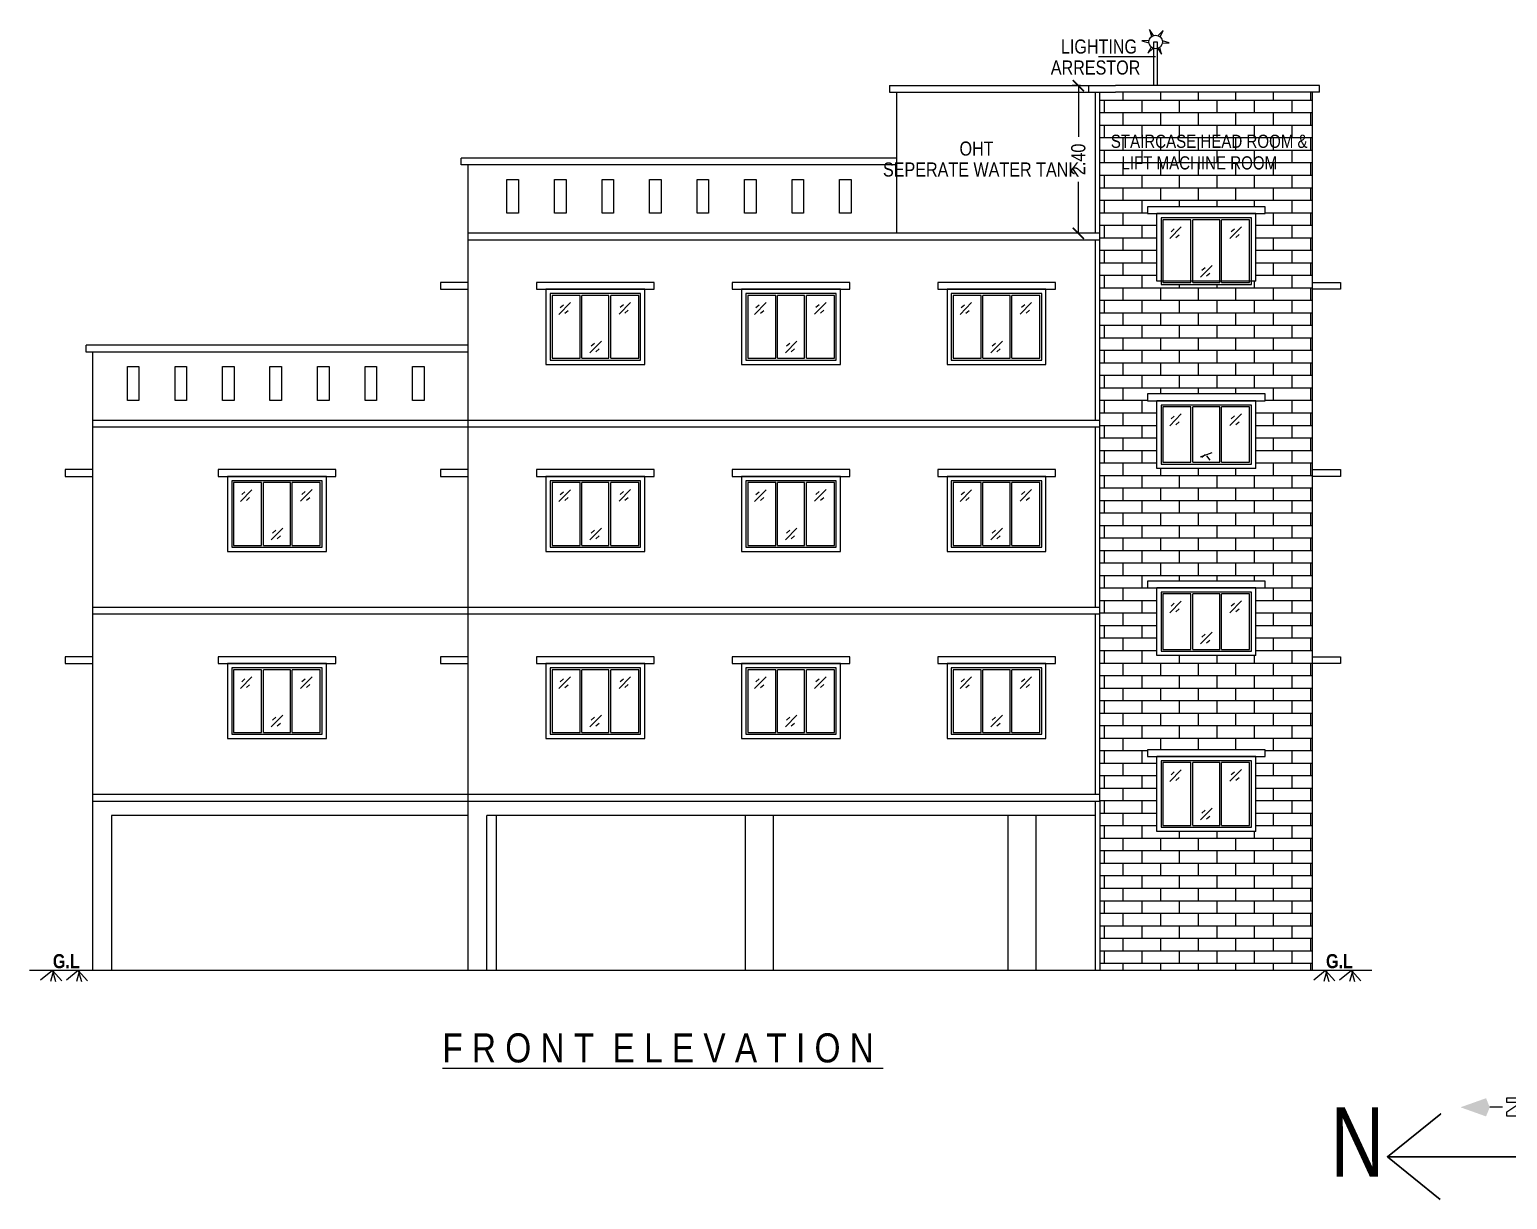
# Model space of a CAD drawing. Header units: metres. Extents: x 144 to 1259, y -1474 to -210.
# Drawn here: x 1136.82 to 1160.82, y -1155.52 to -1136.51 of the extents above; entities that cross this region are included whole.
import ezdxf
from ezdxf.enums import TextEntityAlignment as Align

# ---------------------------------------------------------------- set-up
doc = ezdxf.new("R2010")
doc.units = ezdxf.units.M
doc.layers.add('N2', color=2, linetype='Continuous', lineweight=20)
doc.layers.add('NORTH_DIRECTION', color=7, linetype='Continuous', lineweight=0)
doc.styles.add('ATT', font='swissck.ttf', dxfattribs={"height": 12})
doc.styles.add('cmda', font='swisscb.ttf', dxfattribs={"height": 8})
doc.styles.add('ROMANS', font='romans.shx')
doc.styles.add('STYLE1', font='swissck.ttf', dxfattribs={"height": 0.23})
doc.styles.add('tit', font='swissck.ttf', dxfattribs={"height": 9})
doc.styles.add('USA TEXT', font='GOTHIC.TTF', dxfattribs={"width": 0.8})
doc.dimstyles.get("Standard").update_dxf_attribs({"dimtxt": 0.23, "dimasz": 0.18, "dimexe": 0.1, "dimexo": 0, "dimgap": 0.09, "dimtad": 0, "dimzin": 0, "dimdsep": 46, "dimtxsty": 'STYLE1', "dimblk": 'ARCHTICK', "dimcen": 0.09, "dimadec": 0, "dimazin": 0, "dimtfac": 1, "dimtofl": 0, "dimtmove": 2, "dimatfit": 3, "dimfxl": 0, "dimtolj": 1, "dimtzin": 0, "dimarcsym": 0})

# ---------------------------------------------------------------- blocks, each defined once
blk = doc.blocks.new('Anno_North_J_Metric')
at = {"linetype": 'ByBlock', "lineweight": -2}
h = blk.add_hatch(color=0, dxfattribs=at)
h.paths.add_polyline_path([(-4.17, 0), (-4.68, 0, 1), (4.68, 0), (4.17, 0, -1)])
h.paths.add_polyline_path([(1.41, 0), (2, 0, 1), (-2, 0), (-1.41, 0, -1)])
at = {"color": 0, "linetype": 'ByBlock', "lineweight": -2}
for p, q in [((0, 4.68), (0, 5.67)), ((-3.31, 3.31), (-4.01, 4.01)), ((3.31, 3.31), (4.01, 4.01)), ((0, 1.41), (0, -1.41)), ((0, -1.41), (0, 1.41)), ((-4.68, 0), (-5.67, 0)), ((-4.68, 0), (-4.17, 0)), ((-1.41, 0), (-2, 0)), ((-1.41, 0), (1.41, 0)), ((1.41, 0), (-1.41, 0)), ((-1, 1), (1, -1)), ((-1, -1), (1, 1)), ((1, -1), (-1, 1)), ((1, 1), (-1, -1)), ((1.41, 0), (2, 0)), ((4.68, 0), (4.17, 0)), ((4.68, 0), (5.67, 0)), ((6.17, 0.4), (6.17, 0.82)), ((6.17, 0.82), (8.27, 0.82)), ((7.43, 0.4), (6.17, 0.4)), ((6.17, -0.44), (7.43, 0.4)), ((8.27, 0.4), (7.01, -0.44)), ((8.27, 0.82), (8.27, 0.4)), ((8.67, 0), (9.83, 0)), ((6.17, -0.86), (6.17, -0.44)), ((8.27, -0.86), (6.17, -0.86)), ((7.01, -0.44), (8.27, -0.44)), ((8.27, -0.44), (8.27, -0.86)), ((-3.31, -3.31), (-4.01, -4.01)), ((3.31, -3.31), (4.01, -4.01)), ((0, -4.68), (0, -5.67))]:
    blk.add_line(p, q, dxfattribs=at)
for radius in [4.68, 4.17, 2, 1.41]:
    blk.add_circle((0, 0), radius, dxfattribs=at)
for points in [[(-0.33, 5.5), (0, 5.67), (0, 6.67)], [(0, 6.67), (0.33, 5.5), (0, 5.67)], [(0, 4.17), (0.67, 3.5), (-0.67, 3.5)], [(-2.95, 2.95), (-2, 2.95), (-2.95, 2)], [(2.95, 2.95), (2.95, 2), (2, 2.95)], [(-6.67, 0), (-5.5, 0.33), (-5.67, 0)], [(-5.5, -0.33), (-5.67, 0), (-6.67, 0)], [(-4.17, 0), (-3.5, 0.67), (-3.5, -0.67)], [(4.17, 0), (3.5, -0.67), (3.5, 0.67)], [(12.5, 0), (10.17, 0.83), (9.83, 0)], [(9.83, 0), (10.17, -0.83), (12.5, 0)], [(-2.95, -2.95), (-2.95, -2), (-2, -2.95)], [(2.95, -2.95), (2, -2.95), (2.95, -2)], [(0, -4.17), (-0.67, -3.5), (0.67, -3.5)], [(0, -6.67), (-0.33, -5.5), (0, -5.67)], [(0.33, -5.5), (0, -5.67), (0, -6.67)]]:
    blk.add_solid(points, dxfattribs=at)
at = {"color": 0, "linetype": 'ByBlock', "lineweight": -2, "style": 'ROMANS'}
blk.add_text('W', height=0.5, dxfattribs=at).set_placement((0, 2.83), align=Align.CENTER)
for s, rotation, p in [('SW', 45, (-2, 2)), ('NW', 315, (2, 2)), ('S', 270, (-3.33, 0)), ('N', 270, (2.83, 0)), ('SE', 135, (-2, -2)), ('E', 180, (0, -2.67)), ('NE', 225, (2, -2))]:
    blk.add_text(s, height=0.5, rotation=rotation, dxfattribs=at).set_placement(p, align=Align.CENTER)
blk = doc.blocks.new('_ArchTick')
at = {"color": 0, "const_width": 0.15}
blk.add_lwpolyline([(-0.5, -0.5), (0.5, 0.5)], dxfattribs=at)
blk = doc.blocks.new('*D383')
at = {"layer": 'Defpoints', "color": 0}
for p in [(1153.853, -1137.419), (1153.888, -1137.419), (1153.888, -1139.819)]:
    blk.add_point(p, dxfattribs=at)
at = {"layer": 'N2', "color": 0, "lineweight": -2}
for p, q in [((1153.888, -1137.419), (1153.753, -1137.419)), ((1153.853, -1137.419), (1153.853, -1138.254)), ((1153.853, -1139.819), (1153.853, -1138.985)), ((1153.888, -1139.819), (1153.753, -1139.819))]:
    blk.add_line(p, q, dxfattribs=at)
at = {"layer": 'N2', "color": 0, "lineweight": -2, "xscale": 0.18, "yscale": 0.18, "zscale": 0.18}
for p, rotation in [((1153.853, -1137.419), 90), ((1153.853, -1139.819), 270)]:
    blk.add_blockref('_ArchTick', p, dxfattribs=dict(at, rotation=rotation))
at = {"layer": 'N2', "color": 0, "insert": (1153.853, -1138.619), "char_height": 0.23, "attachment_point": 5, "rotation": 90, "style": 'STYLE1'}
blk.add_mtext('\\A1;2.40', dxfattribs=at)

msp = doc.modelspace()

# ---------------------------------------------------------------- hatches: boundary and pattern name
h = msp.add_hatch()
h.set_pattern_fill('AR-BRSTD,_O', color=256, scale=0.003)
h.set_pattern_definition([(0, (0, 0), (0, 0.2032254), []), (90, (0, 0), (-0.3048, 0.2032254), [0.2032254, -0.2032254])])
h.paths.add_polyline_path([(1157.659, -1137.529), (1154.457, -1137.529), (1154.202, -1137.529), (1154.202, -1149.049), (1154.202, -1151.799), (1157.659, -1151.799)])
h.paths.add_polyline_path([(1156.734, -1143.639), (1155.126, -1143.639), (1155.126, -1142.539), (1154.976, -1142.539), (1154.976, -1142.429), (1156.886, -1142.429), (1156.886, -1142.539), (1156.734, -1142.539)], flags=16)
h.paths.add_polyline_path([(1156.664, -1143.569), (1155.196, -1143.569), (1155.196, -1142.609), (1156.664, -1142.609)], flags=0)
h.paths.add_polyline_path([(1156.634, -1143.539), (1156.18, -1143.539), (1156.18, -1142.639), (1156.634, -1142.639)], flags=0)
h.paths.add_polyline_path([(1156.15, -1143.539), (1155.711, -1143.539), (1155.711, -1142.639), (1156.15, -1142.639)], flags=0)
h.paths.add_polyline_path([(1155.681, -1143.539), (1155.226, -1143.539), (1155.226, -1142.639), (1155.681, -1142.639)], flags=0)
h.paths.add_polyline_path([(1156.886, -1145.469), (1156.886, -1145.579), (1156.734, -1145.579), (1156.734, -1146.679), (1155.126, -1146.679), (1155.126, -1145.579), (1154.976, -1145.579), (1154.976, -1145.469)], flags=16)
h.paths.add_polyline_path([(1156.664, -1145.649), (1156.664, -1146.609), (1155.196, -1146.609), (1155.196, -1145.649)], flags=0)
h.paths.add_polyline_path([(1156.634, -1145.679), (1156.634, -1146.579), (1156.18, -1146.579), (1156.18, -1145.679)], flags=0)
h.paths.add_polyline_path([(1156.15, -1145.679), (1156.15, -1146.579), (1155.711, -1146.579), (1155.711, -1145.679)], flags=0)
h.paths.add_polyline_path([(1155.681, -1145.679), (1155.681, -1146.579), (1155.226, -1146.579), (1155.226, -1145.679)], flags=0)
h.paths.add_polyline_path([(1156.664, -1140.649), (1155.196, -1140.649), (1155.196, -1140.599), (1155.126, -1140.599), (1155.126, -1139.499), (1154.976, -1139.499), (1154.976, -1139.389), (1156.886, -1139.389), (1156.886, -1139.499), (1156.734, -1139.499), (1156.734, -1140.599), (1156.664, -1140.599)], flags=16)
h.paths.add_polyline_path([(1156.634, -1140.619), (1156.18, -1140.619), (1156.18, -1139.599), (1156.634, -1139.599)], flags=0)
h.paths.add_polyline_path([(1156.15, -1140.619), (1155.711, -1140.619), (1155.711, -1139.599), (1156.15, -1139.599)], flags=0)
h.paths.add_polyline_path([(1155.681, -1140.619), (1155.226, -1140.619), (1155.226, -1139.599), (1155.681, -1139.599)], flags=0)
h.paths.add_polyline_path([(1156.886, -1148.209), (1156.886, -1148.319), (1156.734, -1148.319), (1156.734, -1149.539), (1155.126, -1149.539), (1155.126, -1148.319), (1154.976, -1148.319), (1154.976, -1148.209)], flags=16)
h.paths.add_polyline_path([(1156.664, -1148.389), (1156.664, -1149.469), (1155.196, -1149.469), (1155.196, -1148.389)], flags=0)
h.paths.add_polyline_path([(1156.634, -1148.419), (1156.634, -1149.439), (1156.18, -1149.439), (1156.18, -1148.419)], flags=0)
h.paths.add_polyline_path([(1156.15, -1148.419), (1156.15, -1149.439), (1155.711, -1149.439), (1155.711, -1148.419)], flags=0)
h.paths.add_polyline_path([(1155.681, -1148.419), (1155.681, -1149.439), (1155.226, -1149.439), (1155.226, -1148.419)], flags=0)
h.paths.add_polyline_path([(1154.496, -1138.843), (1157.273, -1138.843), (1157.273, -1138.507), (1154.496, -1138.507)], flags=24)
h.paths.add_polyline_path([(1154.324, -1138.492), (1157.621, -1138.492), (1157.621, -1138.155), (1154.324, -1138.155)], flags=24)

# ---------------------------------------------------------------- linework, layer by layer
for p, q in [((1150.786, -1137.419), (1150.786, -1137.529)), ((1150.786, -1137.419), (1154.457, -1137.419)), ((1154.015, -1137.419), (1154.015, -1137.529)), ((1157.769, -1137.419), (1154.457, -1137.419)), ((1157.769, -1137.529), (1157.769, -1137.419)), ((1150.786, -1137.529), (1154.457, -1137.529)), ((1150.896, -1137.529), (1150.896, -1139.819)), ((1154.125, -1137.529), (1154.125, -1139.819)), ((1154.202, -1149.049), (1154.202, -1137.529)), ((1157.769, -1137.529), (1154.457, -1137.529)), ((1157.659, -1151.799), (1157.659, -1137.529)), ((1150.896, -1138.599), (1143.829, -1138.599)), ((1143.829, -1138.709), (1143.829, -1138.599)), ((1150.896, -1138.709), (1143.829, -1138.709)), ((1143.939, -1148.939), (1143.939, -1138.709)), ((1156.734, -1139.499), (1155.126, -1139.499)), ((1155.126, -1140.599), (1155.126, -1139.499)), ((1155.681, -1140.619), (1155.681, -1139.599)), ((1155.711, -1140.619), (1155.711, -1139.599)), ((1156.15, -1140.619), (1156.15, -1139.599)), ((1156.18, -1140.619), (1156.18, -1139.599)), ((1156.734, -1140.599), (1156.734, -1139.499)), ((1154.202, -1139.819), (1143.939, -1139.819)), ((1154.202, -1139.929), (1143.939, -1139.929)), ((1154.125, -1139.929), (1154.125, -1142.859)), ((1156.734, -1140.599), (1155.126, -1140.599)), ((1145.758, -1141.849), (1145.758, -1140.829)), ((1145.788, -1141.849), (1145.788, -1140.829)), ((1146.227, -1141.849), (1146.227, -1140.829)), ((1146.257, -1141.849), (1146.257, -1140.829)), ((1148.936, -1141.849), (1148.936, -1140.829)), ((1148.966, -1141.849), (1148.966, -1140.829)), ((1149.405, -1141.849), (1149.405, -1140.829)), ((1149.435, -1141.849), (1149.435, -1140.829)), ((1152.273, -1141.849), (1152.273, -1140.829)), ((1152.303, -1141.849), (1152.303, -1140.829)), ((1152.743, -1141.849), (1152.743, -1140.829)), ((1152.773, -1141.849), (1152.773, -1140.829)), ((1137.733, -1141.749), (1137.733, -1141.639)), ((1143.939, -1141.639), (1137.733, -1141.639)), ((1143.939, -1141.749), (1137.733, -1141.749)), ((1137.843, -1151.799), (1137.843, -1141.749)), ((1156.734, -1142.539), (1155.126, -1142.539)), ((1155.126, -1143.639), (1155.126, -1142.539)), ((1155.681, -1143.539), (1155.681, -1142.639)), ((1155.711, -1143.539), (1155.711, -1142.639)), ((1156.15, -1143.539), (1156.15, -1142.639)), ((1156.18, -1143.539), (1156.18, -1142.639)), ((1156.734, -1143.639), (1156.734, -1142.539)), ((1154.202, -1142.859), (1137.843, -1142.859)), ((1154.202, -1142.969), (1137.843, -1142.969)), ((1154.125, -1142.969), (1154.125, -1145.899)), ((1156.734, -1143.639), (1155.126, -1143.639)), ((1140.583, -1144.889), (1140.583, -1143.869)), ((1140.613, -1144.889), (1140.613, -1143.869)), ((1141.053, -1144.889), (1141.053, -1143.869)), ((1141.083, -1144.889), (1141.083, -1143.869)), ((1145.758, -1144.889), (1145.758, -1143.869)), ((1145.788, -1144.889), (1145.788, -1143.869)), ((1146.227, -1144.889), (1146.227, -1143.869)), ((1146.257, -1144.889), (1146.257, -1143.869)), ((1148.936, -1144.889), (1148.936, -1143.869)), ((1148.966, -1144.889), (1148.966, -1143.869)), ((1149.405, -1144.889), (1149.405, -1143.869)), ((1149.435, -1144.889), (1149.435, -1143.869)), ((1152.273, -1144.889), (1152.273, -1143.869)), ((1152.303, -1144.889), (1152.303, -1143.869)), ((1152.743, -1144.889), (1152.743, -1143.869)), ((1152.773, -1144.889), (1152.773, -1143.869)), ((1156.734, -1145.579), (1155.126, -1145.579)), ((1155.126, -1146.679), (1155.126, -1145.579)), ((1156.734, -1146.679), (1156.734, -1145.579)), ((1155.681, -1146.579), (1155.681, -1145.679)), ((1155.711, -1146.579), (1155.711, -1145.679)), ((1156.15, -1146.579), (1156.15, -1145.679)), ((1156.18, -1146.579), (1156.18, -1145.679)), ((1154.202, -1145.899), (1137.843, -1145.899)), ((1154.202, -1146.009), (1137.843, -1146.009)), ((1154.125, -1146.009), (1154.125, -1148.939)), ((1156.734, -1146.679), (1155.126, -1146.679)), ((1140.583, -1147.929), (1140.583, -1146.909)), ((1140.613, -1147.929), (1140.613, -1146.909)), ((1141.053, -1147.929), (1141.053, -1146.909)), ((1141.083, -1147.929), (1141.083, -1146.909)), ((1145.758, -1147.929), (1145.758, -1146.909)), ((1145.788, -1147.929), (1145.788, -1146.909)), ((1146.227, -1147.929), (1146.227, -1146.909)), ((1146.257, -1147.929), (1146.257, -1146.909)), ((1148.936, -1147.929), (1148.936, -1146.909)), ((1148.966, -1147.929), (1148.966, -1146.909)), ((1149.405, -1147.929), (1149.405, -1146.909)), ((1149.435, -1147.929), (1149.435, -1146.909)), ((1152.273, -1147.929), (1152.273, -1146.909)), ((1152.303, -1147.929), (1152.303, -1146.909)), ((1152.743, -1147.929), (1152.743, -1146.909)), ((1152.773, -1147.929), (1152.773, -1146.909)), ((1156.734, -1148.319), (1155.126, -1148.319)), ((1155.126, -1149.539), (1155.126, -1148.319)), ((1155.681, -1149.439), (1155.681, -1148.419)), ((1155.711, -1149.439), (1155.711, -1148.419)), ((1156.15, -1149.439), (1156.15, -1148.419)), ((1156.18, -1149.439), (1156.18, -1148.419)), ((1156.734, -1149.539), (1156.734, -1148.319)), ((1154.202, -1148.939), (1137.843, -1148.939)), ((1143.939, -1151.799), (1143.939, -1148.939)), ((1154.202, -1149.049), (1137.843, -1149.049)), ((1154.125, -1149.049), (1154.125, -1151.799)), ((1154.202, -1149.049), (1154.202, -1151.799)), ((1138.148, -1149.279), (1138.148, -1151.799)), ((1143.939, -1149.279), (1138.148, -1149.279)), ((1144.244, -1151.799), (1144.244, -1149.279)), ((1154.125, -1149.279), (1144.244, -1149.279)), ((1144.396, -1149.279), (1144.396, -1151.799)), ((1148.439, -1149.279), (1148.439, -1151.799)), ((1148.896, -1149.279), (1148.896, -1151.799)), ((1152.706, -1149.279), (1152.706, -1151.799)), ((1153.163, -1149.279), (1153.163, -1151.799)), ((1156.734, -1149.539), (1155.126, -1149.539)), ((1158.619, -1151.799), (1136.815, -1151.799))]:
    msp.add_line(p, q)
for points in [[(1155.073, -1136.605), (1155.011, -1136.509), (1155.039, -1136.624)], [(1155.181, -1136.627), (1155.233, -1136.526), (1155.148, -1136.607)], [(1155, -1136.688), (1154.885, -1136.694), (1154.999, -1136.727)], [(1155.216, -1136.732), (1155.33, -1136.727), (1155.217, -1136.693)], [(1155.035, -1136.793), (1154.982, -1136.895), (1155.068, -1136.813)], [(1155.143, -1136.815), (1155.205, -1136.911), (1155.177, -1136.796)], [(1155.681, -1139.599), (1155.226, -1139.599), (1155.226, -1140.619), (1155.681, -1140.619)], [(1156.15, -1139.599), (1155.711, -1139.599)], [(1156.18, -1140.619), (1156.634, -1140.619), (1156.634, -1139.599), (1156.18, -1139.599)], [(1155.338, -1139.906), (1155.525, -1139.715)], [(1155.358, -1139.795), (1155.411, -1139.749)], [(1155.434, -1139.889), (1155.488, -1139.843)], [(1156.314, -1139.903), (1156.501, -1139.713)], [(1156.334, -1139.792), (1156.388, -1139.746)], [(1156.41, -1139.886), (1156.464, -1139.84)], [(1155.839, -1140.53), (1156.026, -1140.34)], [(1155.859, -1140.419), (1155.913, -1140.373)], [(1155.935, -1140.513), (1155.989, -1140.467)], [(1145.758, -1140.829), (1145.303, -1140.829), (1145.303, -1141.849), (1145.758, -1141.849)], [(1146.227, -1140.829), (1145.788, -1140.829)], [(1146.257, -1141.849), (1146.711, -1141.849), (1146.711, -1140.829), (1146.257, -1140.829)], [(1148.936, -1140.829), (1148.481, -1140.829), (1148.481, -1141.849), (1148.936, -1141.849)], [(1149.405, -1140.829), (1148.966, -1140.829)], [(1149.435, -1141.849), (1149.889, -1141.849), (1149.889, -1140.829), (1149.435, -1140.829)], [(1152.273, -1140.829), (1151.819, -1140.829), (1151.819, -1141.849), (1152.273, -1141.849)], [(1152.743, -1140.829), (1152.303, -1140.829)], [(1152.773, -1141.849), (1153.227, -1141.849), (1153.227, -1140.829), (1152.773, -1140.829)], [(1155.711, -1140.619), (1156.15, -1140.619)], [(1145.415, -1141.136), (1145.602, -1140.945)], [(1145.435, -1141.025), (1145.489, -1140.979)], [(1145.511, -1141.119), (1145.565, -1141.073)], [(1146.391, -1141.133), (1146.579, -1140.943)], [(1146.412, -1141.022), (1146.465, -1140.976)], [(1146.488, -1141.116), (1146.541, -1141.07)], [(1148.593, -1141.136), (1148.78, -1140.945)], [(1148.613, -1141.025), (1148.666, -1140.979)], [(1148.689, -1141.119), (1148.743, -1141.073)], [(1149.569, -1141.133), (1149.756, -1140.943)], [(1149.589, -1141.022), (1149.643, -1140.976)], [(1149.665, -1141.116), (1149.719, -1141.07)], [(1151.931, -1141.136), (1152.118, -1140.945)], [(1151.951, -1141.025), (1152.004, -1140.979)], [(1152.027, -1141.119), (1152.08, -1141.073)], [(1152.907, -1141.133), (1153.094, -1140.943)], [(1152.927, -1141.022), (1152.981, -1140.976)], [(1153.003, -1141.116), (1153.057, -1141.07)], [(1145.916, -1141.76), (1146.104, -1141.57)], [(1149.094, -1141.76), (1149.281, -1141.57)], [(1152.432, -1141.76), (1152.619, -1141.57)], [(1145.937, -1141.649), (1145.99, -1141.603)], [(1146.013, -1141.743), (1146.066, -1141.697)], [(1149.114, -1141.649), (1149.168, -1141.603)], [(1149.19, -1141.743), (1149.244, -1141.697)], [(1152.452, -1141.649), (1152.506, -1141.603)], [(1152.528, -1141.743), (1152.582, -1141.697)], [(1145.788, -1141.849), (1146.227, -1141.849)], [(1148.966, -1141.849), (1149.405, -1141.849)], [(1152.303, -1141.849), (1152.743, -1141.849)], [(1155.681, -1142.639), (1155.226, -1142.639), (1155.226, -1143.539), (1155.681, -1143.539)], [(1155.338, -1142.946), (1155.525, -1142.755)], [(1156.15, -1142.639), (1155.711, -1142.639)], [(1156.18, -1143.539), (1156.634, -1143.539), (1156.634, -1142.639), (1156.18, -1142.639)], [(1156.314, -1142.943), (1156.501, -1142.753)], [(1155.358, -1142.835), (1155.411, -1142.789)], [(1155.434, -1142.929), (1155.488, -1142.883)], [(1156.334, -1142.832), (1156.388, -1142.786)], [(1156.41, -1142.926), (1156.464, -1142.88)], [(1155.839, -1143.45), (1156.026, -1143.38)], [(1155.859, -1143.459), (1155.913, -1143.413)], [(1155.935, -1143.433), (1155.989, -1143.507)], [(1155.711, -1143.539), (1156.15, -1143.539)], [(1140.583, -1143.869), (1140.129, -1143.869), (1140.129, -1144.889), (1140.583, -1144.889)], [(1141.053, -1143.869), (1140.613, -1143.869)], [(1141.083, -1144.889), (1141.537, -1144.889), (1141.537, -1143.869), (1141.083, -1143.869)], [(1145.758, -1143.869), (1145.303, -1143.869), (1145.303, -1144.889), (1145.758, -1144.889)], [(1146.227, -1143.869), (1145.788, -1143.869)], [(1146.257, -1144.889), (1146.711, -1144.889), (1146.711, -1143.869), (1146.257, -1143.869)], [(1148.936, -1143.869), (1148.481, -1143.869), (1148.481, -1144.889), (1148.936, -1144.889)], [(1149.405, -1143.869), (1148.966, -1143.869)], [(1149.435, -1144.889), (1149.889, -1144.889), (1149.889, -1143.869), (1149.435, -1143.869)], [(1152.273, -1143.869), (1151.819, -1143.869), (1151.819, -1144.889), (1152.273, -1144.889)], [(1152.743, -1143.869), (1152.303, -1143.869)], [(1152.773, -1144.889), (1153.227, -1144.889), (1153.227, -1143.869), (1152.773, -1143.869)], [(1140.24, -1144.176), (1140.428, -1143.985)], [(1140.261, -1144.065), (1140.314, -1144.019)], [(1140.337, -1144.159), (1140.39, -1144.113)], [(1141.217, -1144.173), (1141.404, -1143.983)], [(1141.237, -1144.062), (1141.29, -1144.016)], [(1141.313, -1144.156), (1141.367, -1144.11)], [(1145.415, -1144.176), (1145.602, -1143.985)], [(1145.435, -1144.065), (1145.489, -1144.019)], [(1145.511, -1144.159), (1145.565, -1144.113)], [(1146.391, -1144.173), (1146.579, -1143.983)], [(1146.412, -1144.062), (1146.465, -1144.016)], [(1146.488, -1144.156), (1146.541, -1144.11)], [(1148.593, -1144.176), (1148.78, -1143.985)], [(1148.613, -1144.065), (1148.666, -1144.019)], [(1148.689, -1144.159), (1148.743, -1144.113)], [(1149.569, -1144.173), (1149.756, -1143.983)], [(1149.589, -1144.062), (1149.643, -1144.016)], [(1149.665, -1144.156), (1149.719, -1144.11)], [(1151.931, -1144.176), (1152.118, -1143.985)], [(1151.951, -1144.065), (1152.004, -1144.019)], [(1152.027, -1144.159), (1152.08, -1144.113)], [(1152.907, -1144.173), (1153.094, -1143.983)], [(1152.927, -1144.062), (1152.981, -1144.016)], [(1153.003, -1144.156), (1153.057, -1144.11)], [(1140.742, -1144.8), (1140.929, -1144.61)], [(1140.762, -1144.689), (1140.815, -1144.643)], [(1145.916, -1144.8), (1146.104, -1144.61)], [(1145.937, -1144.689), (1145.99, -1144.643)], [(1149.094, -1144.8), (1149.281, -1144.61)], [(1149.114, -1144.689), (1149.168, -1144.643)], [(1152.432, -1144.8), (1152.619, -1144.61)], [(1152.452, -1144.689), (1152.506, -1144.643)], [(1140.613, -1144.889), (1141.053, -1144.889)], [(1140.838, -1144.783), (1140.892, -1144.737)], [(1145.788, -1144.889), (1146.227, -1144.889)], [(1146.013, -1144.783), (1146.066, -1144.737)], [(1148.966, -1144.889), (1149.405, -1144.889)], [(1149.19, -1144.783), (1149.244, -1144.737)], [(1152.303, -1144.889), (1152.743, -1144.889)], [(1152.528, -1144.783), (1152.582, -1144.737)], [(1155.681, -1145.679), (1155.226, -1145.679), (1155.226, -1146.579), (1155.681, -1146.579)], [(1155.338, -1145.986), (1155.525, -1145.795)], [(1155.358, -1145.875), (1155.411, -1145.829)], [(1156.15, -1145.679), (1155.711, -1145.679)], [(1156.18, -1146.579), (1156.634, -1146.579), (1156.634, -1145.679), (1156.18, -1145.679)], [(1156.314, -1145.983), (1156.501, -1145.793)], [(1156.334, -1145.872), (1156.388, -1145.826)], [(1155.434, -1145.969), (1155.488, -1145.923)], [(1156.41, -1145.966), (1156.464, -1145.92)], [(1155.839, -1146.49), (1156.026, -1146.3)], [(1155.859, -1146.379), (1155.913, -1146.333)], [(1155.711, -1146.579), (1156.15, -1146.579)], [(1155.935, -1146.473), (1155.989, -1146.427)], [(1140.583, -1146.909), (1140.129, -1146.909), (1140.129, -1147.929), (1140.583, -1147.929)], [(1140.24, -1147.216), (1140.428, -1147.025)], [(1140.261, -1147.105), (1140.314, -1147.059)], [(1141.053, -1146.909), (1140.613, -1146.909)], [(1141.083, -1147.929), (1141.537, -1147.929), (1141.537, -1146.909), (1141.083, -1146.909)], [(1141.217, -1147.213), (1141.404, -1147.023)], [(1141.237, -1147.102), (1141.29, -1147.056)], [(1145.758, -1146.909), (1145.303, -1146.909), (1145.303, -1147.929), (1145.758, -1147.929)], [(1145.415, -1147.216), (1145.602, -1147.025)], [(1145.435, -1147.105), (1145.489, -1147.059)], [(1146.227, -1146.909), (1145.788, -1146.909)], [(1146.257, -1147.929), (1146.711, -1147.929), (1146.711, -1146.909), (1146.257, -1146.909)], [(1146.391, -1147.213), (1146.579, -1147.023)], [(1146.412, -1147.102), (1146.465, -1147.056)], [(1148.936, -1146.909), (1148.481, -1146.909), (1148.481, -1147.929), (1148.936, -1147.929)], [(1148.593, -1147.216), (1148.78, -1147.025)], [(1148.613, -1147.105), (1148.666, -1147.059)], [(1149.405, -1146.909), (1148.966, -1146.909)], [(1149.435, -1147.929), (1149.889, -1147.929), (1149.889, -1146.909), (1149.435, -1146.909)], [(1149.569, -1147.213), (1149.756, -1147.023)], [(1149.589, -1147.102), (1149.643, -1147.056)], [(1152.273, -1146.909), (1151.819, -1146.909), (1151.819, -1147.929), (1152.273, -1147.929)], [(1151.931, -1147.216), (1152.118, -1147.025)], [(1151.951, -1147.105), (1152.004, -1147.059)], [(1152.743, -1146.909), (1152.303, -1146.909)], [(1152.773, -1147.929), (1153.227, -1147.929), (1153.227, -1146.909), (1152.773, -1146.909)], [(1152.907, -1147.213), (1153.094, -1147.023)], [(1152.927, -1147.102), (1152.981, -1147.056)], [(1140.337, -1147.199), (1140.39, -1147.153)], [(1141.313, -1147.196), (1141.367, -1147.15)], [(1145.511, -1147.199), (1145.565, -1147.153)], [(1146.488, -1147.196), (1146.541, -1147.15)], [(1148.689, -1147.199), (1148.743, -1147.153)], [(1149.665, -1147.196), (1149.719, -1147.15)], [(1152.027, -1147.199), (1152.08, -1147.153)], [(1153.003, -1147.196), (1153.057, -1147.15)], [(1140.742, -1147.84), (1140.929, -1147.65)], [(1140.762, -1147.729), (1140.815, -1147.683)], [(1140.838, -1147.823), (1140.892, -1147.777)], [(1145.916, -1147.84), (1146.104, -1147.65)], [(1145.937, -1147.729), (1145.99, -1147.683)], [(1146.013, -1147.823), (1146.066, -1147.777)], [(1149.094, -1147.84), (1149.281, -1147.65)], [(1149.114, -1147.729), (1149.168, -1147.683)], [(1149.19, -1147.823), (1149.244, -1147.777)], [(1152.432, -1147.84), (1152.619, -1147.65)], [(1152.452, -1147.729), (1152.506, -1147.683)], [(1152.528, -1147.823), (1152.582, -1147.777)], [(1140.613, -1147.929), (1141.053, -1147.929)], [(1145.788, -1147.929), (1146.227, -1147.929)], [(1148.966, -1147.929), (1149.405, -1147.929)], [(1152.303, -1147.929), (1152.743, -1147.929)], [(1155.681, -1148.419), (1155.226, -1148.419), (1155.226, -1149.439), (1155.681, -1149.439)], [(1155.338, -1148.726), (1155.525, -1148.535)], [(1156.15, -1148.419), (1155.711, -1148.419)], [(1156.18, -1149.439), (1156.634, -1149.439), (1156.634, -1148.419), (1156.18, -1148.419)], [(1156.314, -1148.723), (1156.501, -1148.533)], [(1155.358, -1148.615), (1155.411, -1148.569)], [(1155.434, -1148.709), (1155.488, -1148.663)], [(1156.334, -1148.612), (1156.388, -1148.566)], [(1156.41, -1148.706), (1156.464, -1148.66)], [(1155.839, -1149.35), (1156.026, -1149.16)], [(1155.859, -1149.239), (1155.913, -1149.193)], [(1155.711, -1149.439), (1156.15, -1149.439)], [(1155.935, -1149.333), (1155.989, -1149.287)], [(1137.186, -1151.799), (1136.994, -1151.954)], [(1137.206, -1151.799), (1137.156, -1151.974)], [(1137.186, -1151.799), (1137.338, -1151.964)], [(1137.186, -1151.799), (1137.237, -1151.974)], [(1137.606, -1151.799), (1137.414, -1151.954)], [(1137.627, -1151.799), (1137.576, -1151.974)], [(1137.606, -1151.799), (1137.657, -1151.974)], [(1137.606, -1151.799), (1137.758, -1151.964)], [(1157.868, -1151.799), (1157.676, -1151.954)], [(1157.889, -1151.799), (1157.838, -1151.974)], [(1157.868, -1151.799), (1158.02, -1151.964)], [(1157.868, -1151.799), (1157.919, -1151.974)], [(1158.289, -1151.799), (1158.097, -1151.954)], [(1158.309, -1151.799), (1158.258, -1151.974)], [(1158.289, -1151.799), (1158.339, -1151.974)], [(1158.289, -1151.799), (1158.44, -1151.964)]]:
    msp.add_lwpolyline(points)
for points in [[(1155.135, -1137.419), (1155.081, -1137.419), (1155.081, -1136.71), (1155.135, -1136.71)], [(1144.571, -1138.944), (1144.759, -1138.944), (1144.759, -1139.494), (1144.571, -1139.494)], [(1145.343, -1138.944), (1145.53, -1138.944), (1145.53, -1139.494), (1145.343, -1139.494)], [(1146.115, -1138.944), (1146.302, -1138.944), (1146.302, -1139.494), (1146.115, -1139.494)], [(1146.887, -1138.944), (1147.074, -1138.944), (1147.074, -1139.494), (1146.887, -1139.494)], [(1147.659, -1138.944), (1147.846, -1138.944), (1147.846, -1139.494), (1147.659, -1139.494)], [(1148.431, -1138.944), (1148.618, -1138.944), (1148.618, -1139.494), (1148.431, -1139.494)], [(1149.202, -1138.944), (1149.39, -1138.944), (1149.39, -1139.494), (1149.202, -1139.494)], [(1149.974, -1138.944), (1150.162, -1138.944), (1150.162, -1139.494), (1149.974, -1139.494)], [(1154.976, -1139.499), (1156.886, -1139.499), (1156.886, -1139.389), (1154.976, -1139.389)], [(1155.196, -1140.649), (1156.664, -1140.649), (1156.664, -1139.569), (1155.196, -1139.569)], [(1143.489, -1140.729), (1143.939, -1140.729), (1143.939, -1140.619), (1143.489, -1140.619)], [(1145.053, -1140.729), (1146.963, -1140.729), (1146.963, -1140.619), (1145.053, -1140.619)], [(1145.203, -1141.949), (1146.811, -1141.949), (1146.811, -1140.729), (1145.203, -1140.729)], [(1145.273, -1141.879), (1146.741, -1141.879), (1146.741, -1140.799), (1145.273, -1140.799)], [(1148.231, -1140.729), (1150.141, -1140.729), (1150.141, -1140.619), (1148.231, -1140.619)], [(1148.381, -1141.949), (1149.989, -1141.949), (1149.989, -1140.729), (1148.381, -1140.729)], [(1148.451, -1141.879), (1149.919, -1141.879), (1149.919, -1140.799), (1148.451, -1140.799)], [(1151.569, -1140.729), (1153.479, -1140.729), (1153.479, -1140.619), (1151.569, -1140.619)], [(1151.719, -1141.949), (1153.327, -1141.949), (1153.327, -1140.729), (1151.719, -1140.729)], [(1151.789, -1141.879), (1153.257, -1141.879), (1153.257, -1140.799), (1151.789, -1140.799)], [(1158.109, -1140.729), (1157.659, -1140.729), (1157.659, -1140.619), (1158.109, -1140.619)], [(1138.406, -1141.984), (1138.593, -1141.984), (1138.593, -1142.534), (1138.406, -1142.534)], [(1139.178, -1141.984), (1139.365, -1141.984), (1139.365, -1142.534), (1139.178, -1142.534)], [(1139.949, -1141.984), (1140.137, -1141.984), (1140.137, -1142.534), (1139.949, -1142.534)], [(1140.721, -1141.984), (1140.909, -1141.984), (1140.909, -1142.534), (1140.721, -1142.534)], [(1141.493, -1141.984), (1141.68, -1141.984), (1141.68, -1142.534), (1141.493, -1142.534)], [(1142.265, -1141.984), (1142.452, -1141.984), (1142.452, -1142.534), (1142.265, -1142.534)], [(1143.037, -1141.984), (1143.224, -1141.984), (1143.224, -1142.534), (1143.037, -1142.534)], [(1154.976, -1142.539), (1156.886, -1142.539), (1156.886, -1142.429), (1154.976, -1142.429)], [(1155.196, -1143.569), (1156.664, -1143.569), (1156.664, -1142.609), (1155.196, -1142.609)], [(1137.393, -1143.769), (1137.843, -1143.769), (1137.843, -1143.659), (1137.393, -1143.659)], [(1139.879, -1143.769), (1141.789, -1143.769), (1141.789, -1143.659), (1139.879, -1143.659)], [(1143.489, -1143.769), (1143.939, -1143.769), (1143.939, -1143.659), (1143.489, -1143.659)], [(1145.053, -1143.769), (1146.963, -1143.769), (1146.963, -1143.659), (1145.053, -1143.659)], [(1148.231, -1143.769), (1150.141, -1143.769), (1150.141, -1143.659), (1148.231, -1143.659)], [(1151.569, -1143.769), (1153.479, -1143.769), (1153.479, -1143.659), (1151.569, -1143.659)], [(1158.109, -1143.769), (1157.659, -1143.769), (1157.659, -1143.659), (1158.109, -1143.659)], [(1140.029, -1144.989), (1141.637, -1144.989), (1141.637, -1143.769), (1140.029, -1143.769)], [(1140.099, -1144.919), (1141.567, -1144.919), (1141.567, -1143.839), (1140.099, -1143.839)], [(1145.203, -1144.989), (1146.811, -1144.989), (1146.811, -1143.769), (1145.203, -1143.769)], [(1145.273, -1144.919), (1146.741, -1144.919), (1146.741, -1143.839), (1145.273, -1143.839)], [(1148.381, -1144.989), (1149.989, -1144.989), (1149.989, -1143.769), (1148.381, -1143.769)], [(1148.451, -1144.919), (1149.919, -1144.919), (1149.919, -1143.839), (1148.451, -1143.839)], [(1151.719, -1144.989), (1153.327, -1144.989), (1153.327, -1143.769), (1151.719, -1143.769)], [(1151.789, -1144.919), (1153.257, -1144.919), (1153.257, -1143.839), (1151.789, -1143.839)], [(1154.976, -1145.579), (1156.886, -1145.579), (1156.886, -1145.469), (1154.976, -1145.469)], [(1155.196, -1146.609), (1156.664, -1146.609), (1156.664, -1145.649), (1155.196, -1145.649)], [(1137.393, -1146.809), (1137.843, -1146.809), (1137.843, -1146.699), (1137.393, -1146.699)], [(1139.879, -1146.809), (1141.789, -1146.809), (1141.789, -1146.699), (1139.879, -1146.699)], [(1140.029, -1148.029), (1141.637, -1148.029), (1141.637, -1146.809), (1140.029, -1146.809)], [(1143.489, -1146.809), (1143.939, -1146.809), (1143.939, -1146.699), (1143.489, -1146.699)], [(1145.053, -1146.809), (1146.963, -1146.809), (1146.963, -1146.699), (1145.053, -1146.699)], [(1145.203, -1148.029), (1146.811, -1148.029), (1146.811, -1146.809), (1145.203, -1146.809)], [(1148.231, -1146.809), (1150.141, -1146.809), (1150.141, -1146.699), (1148.231, -1146.699)], [(1148.381, -1148.029), (1149.989, -1148.029), (1149.989, -1146.809), (1148.381, -1146.809)], [(1151.569, -1146.809), (1153.479, -1146.809), (1153.479, -1146.699), (1151.569, -1146.699)], [(1151.719, -1148.029), (1153.327, -1148.029), (1153.327, -1146.809), (1151.719, -1146.809)], [(1158.109, -1146.809), (1157.659, -1146.809), (1157.659, -1146.699), (1158.109, -1146.699)], [(1140.099, -1147.959), (1141.567, -1147.959), (1141.567, -1146.879), (1140.099, -1146.879)], [(1145.273, -1147.959), (1146.741, -1147.959), (1146.741, -1146.879), (1145.273, -1146.879)], [(1148.451, -1147.959), (1149.919, -1147.959), (1149.919, -1146.879), (1148.451, -1146.879)], [(1151.789, -1147.959), (1153.257, -1147.959), (1153.257, -1146.879), (1151.789, -1146.879)], [(1154.976, -1148.319), (1156.886, -1148.319), (1156.886, -1148.209), (1154.976, -1148.209)], [(1155.196, -1149.469), (1156.664, -1149.469), (1156.664, -1148.389), (1155.196, -1148.389)]]:
    msp.add_lwpolyline(points, close=True)
msp.add_circle((1155.108, -1136.71), 0.11)
at = {"layer": 'NORTH_DIRECTION', "lineweight": 30}
for points in [[(1159.739, -1154.125), (1159.739, -1154.125), (1158.873, -1154.823)], [(1161.285, -1154.823), (1161.285, -1154.823), (1158.873, -1154.823), (1159.732, -1155.516)]]:
    msp.add_lwpolyline(points, dxfattribs=at)

# ---------------------------------------------------------------- block references
at = {"xscale": 0.1782114242677559, "yscale": 0.1782114242677559, "zscale": 0.1782114242677559, "rotation": 179.9999999999993}
msp.add_blockref('Anno_North_J_Metric', (1162.288, -1154.019), dxfattribs=at)

# ---------------------------------------------------------------- texts
for s, height, style, p in [('LIGHTING', 0.2286, 'tit', (1153.569, -1136.899)), ('ARRESTOR', 0.2286, 'tit', (1153.405, -1137.24)), ('STAIRCASE HEAD ROOM & ', 0.21374, 'ATT', (1154.38, -1138.431)), ('OHT', 0.2286, 'ATT', (1151.922, -1138.557)), ('SEPERATE WATER TANK ', 0.2286, 'ATT', (1150.679, -1138.897)), ('LIFT MACHINE ROOM  ', 0.21374, 'ATT', (1154.552, -1138.782)), ('%%UF R O N T  E L E V A T I O N ', 0.4725, 'ATT', (1143.521, -1153.29))]:
    msp.add_text(s, height=height, dxfattribs=dict(style=style)).set_placement(p)
at = {"style": 'cmda'}
for p in [(1137.412, -1151.53), (1158.094, -1151.53)]:
    msp.add_text('G.L', height=0.2286, dxfattribs=at).set_placement(p, align=Align.TOP_CENTER)
at = {"layer": 'NORTH_DIRECTION', "lineweight": 30, "insert": (1157.952, -1154.021), "char_height": 1.125, "attachment_point": 1, "style": 'USA TEXT'}
msp.add_mtext_dynamic_manual_height_columns('N', width=1.18507, gutter_width=30, heights=[2.651], dxfattribs=at)

# ---------------------------------------------------------------- dimensions: what is measured, and where the dimension line sits
at = {"layer": 'N2', "color": 7}
dim = msp.add_linear_dim(base=(1153.853, -1137.419), p1=(1153.888, -1139.819), p2=(1153.888, -1137.419), angle=90, dimstyle='Standard', dxfattribs=at)
dim.commit()
dim.dimension.update_dxf_attribs({"geometry": '*D383', "text_midpoint": (1153.853, -1138.619)})

# ---------------------------------------------------------------- leaders
msp.add_leader([(1155.107, -1136.951), (1154.178, -1136.951)], dimstyle='Standard', override={"dimscale": 0.0254, "dimdec": 2, "dimlfac": 0.0254, "dimlunit": 2, "dimtdec": 2, "dimfxl": 0.18, "dimfxlon": 1, "dimtfillclr": 253, "dimarcsym": 1})

doc.saveas('drawing.dxf')
